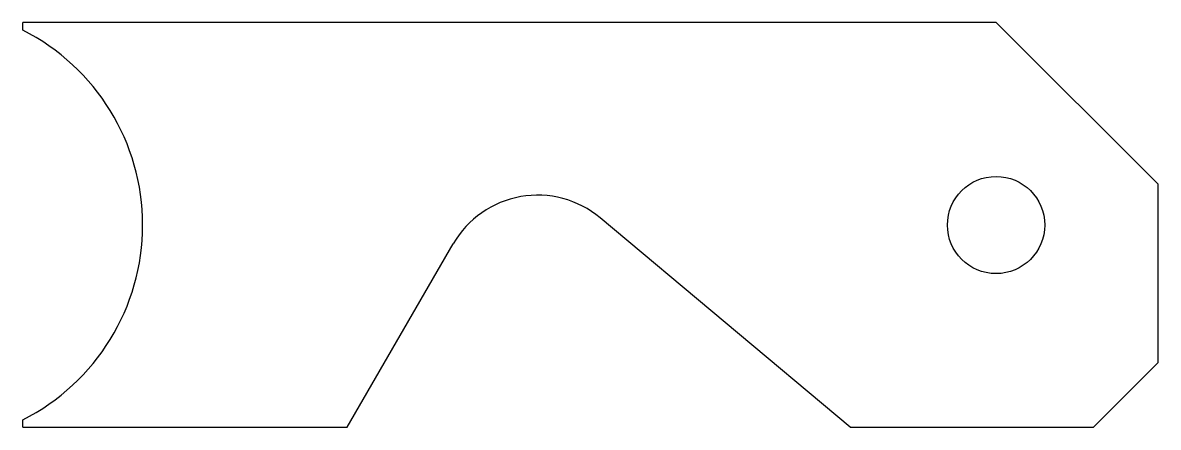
# Model space of a CAD drawing. Header units: centimetres. Extents: x 15.6 to 49.3, y 7.6 to 19.6.
import ezdxf

# ---------------------------------------------------------------- set-up
doc = ezdxf.new("R2010")
doc.units = ezdxf.units.CM
doc.layers.add('Cerc', color=2, linetype='Continuous')
doc.layers.add('Contur', color=5, linetype='Continuous')

msp = doc.modelspace()

# ---------------------------------------------------------------- linework, layer by layer
at = {"layer": 'Cerc'}
msp.add_circle((44.519, 13.572), 1.444, dxfattribs=at)
at = {"layer": 'Contur'}
for p, q in [((44.519, 19.586), (15.632, 19.586)), ((15.632, 19.363), (15.632, 19.586)), ((49.333, 14.781), (44.519, 19.586)), ((49.333, 9.485), (49.333, 14.781)), ((40.186, 7.559), (32.769, 13.783)), ((25.261, 7.559), (28.41, 13.014)), ((47.407, 7.559), (49.333, 9.485)), ((15.632, 7.559), (15.632, 7.782)), ((15.632, 7.559), (25.261, 7.559)), ((15.632, 7.559), (19.166, 7.559)), ((40.186, 7.559), (47.407, 7.559))]:
    msp.add_line(p, q, dxfattribs=at)
for centre, radius, start, end in [((12.702, 13.572), 6.49, 296.8404, 63.1596), ((30.912, 11.57), 2.889, 50, 150)]:
    msp.add_arc(centre, radius, start, end, dxfattribs=at)

doc.saveas('drawing.dxf')
